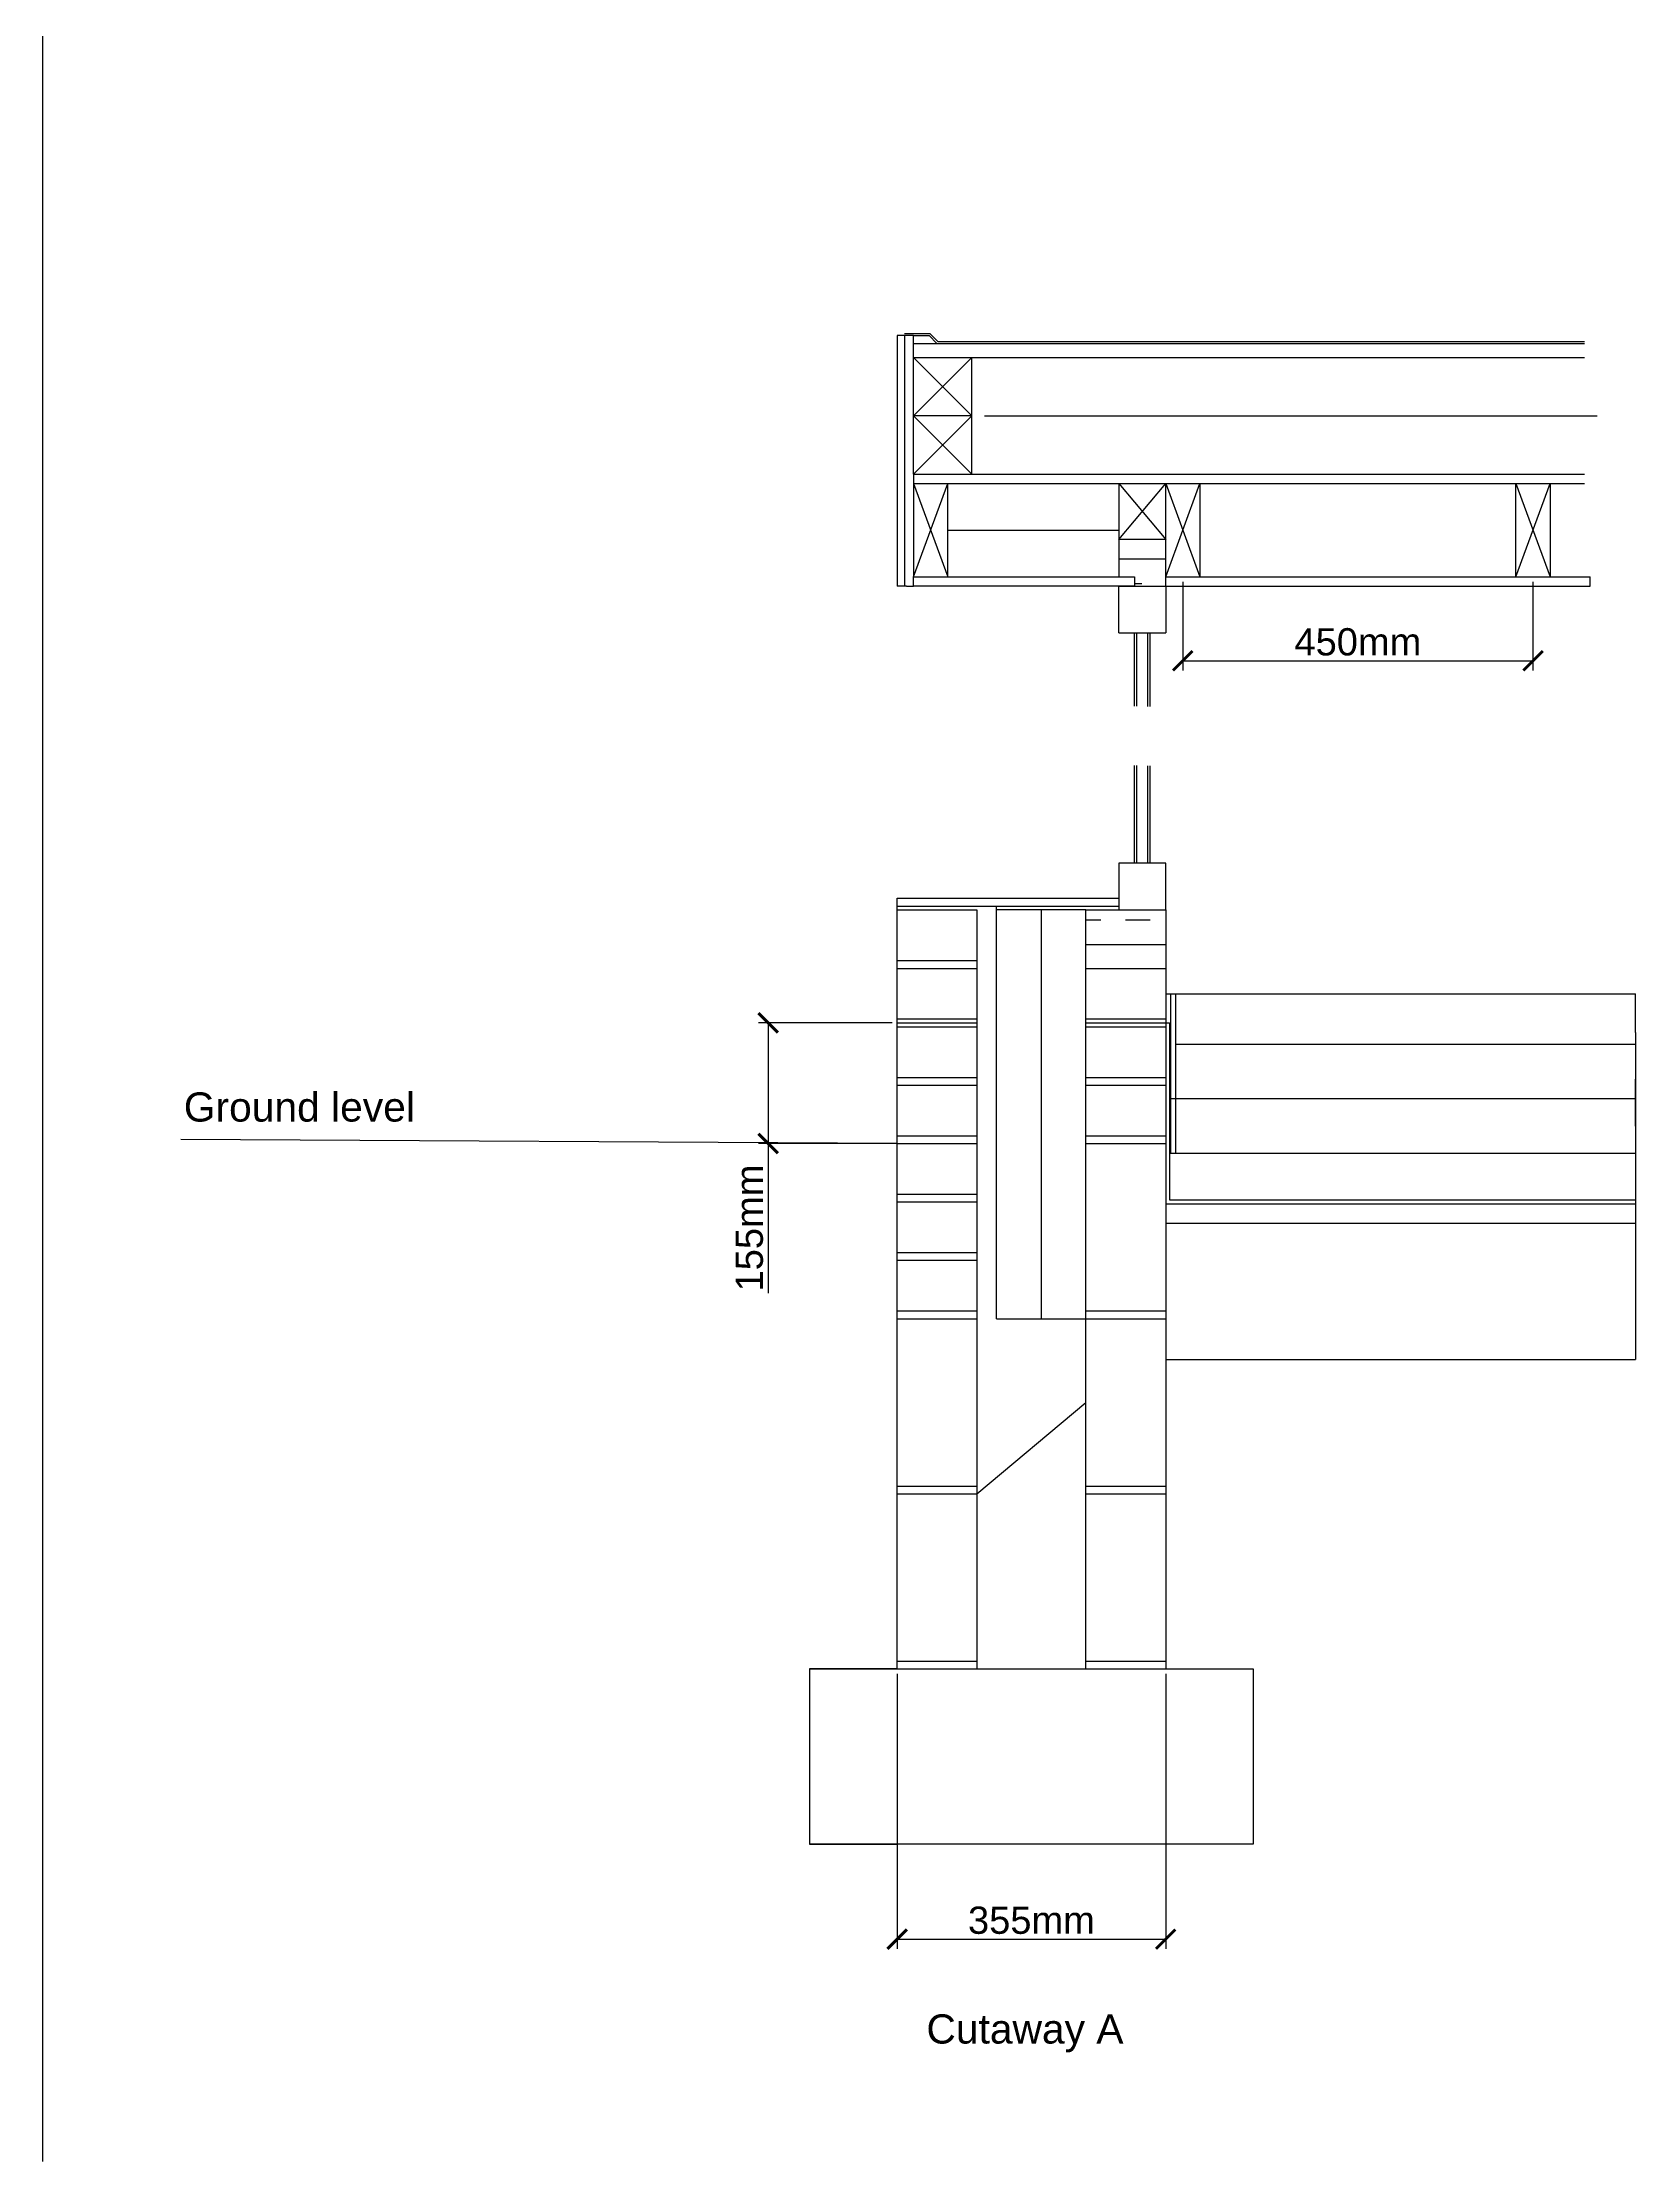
# Model space of a CAD drawing. Header units: millimetres. Extents: x -11841 to 102307, y -68819 to 40378.
# Drawn here: x 50953 to 55047, y -4065 to 1379 of the extents above; entities that cross this region are included whole.
import ezdxf

# ---------------------------------------------------------------- set-up
doc = ezdxf.new("R2010")
doc.units = ezdxf.units.MM
doc.styles.get("Standard").update_dxf_attribs({"font": 'Arial.ttf'})
doc.linetypes.add('BATTING', pattern='A,0.00254,-2.54,[134,ltypeshp.shx,S=2.54,R=0,X=-2.54,Y=0],-5.08,[134,ltypeshp.shx,S=2.54,R=180,X=2.54,Y=0],-2.54', length=10.16254)
doc.dimstyles.new('JRMStyle', dxfattribs={"dimtxt": 3.5, "dimasz": 2.5, "dimexe": 1.25, "dimexo": 0.625, "dimtad": 1, "dimdec": 0, "dimdsep": 46, "dimtxsty": 'Standard', "dimblk": 'ARCHTICK', "dimblk1": 'ARCHTICK', "dimblk2": 'ARCHTICK', "dimcen": 2.5, "dimadec": 0, "dimazin": 0, "dimtfac": 1, "dimtdec": 0, "dimtmove": 0, "dimatfit": 3, "dimldrblk": 'ARCHTICK', "dimfxl": 1, "dimarcsym": 0})

# ---------------------------------------------------------------- blocks, each defined once
blk = doc.blocks.new('_ArchTick')
at = {"color": 0, "linetype": 'ByBlock', "const_width": 0.15}
blk.add_lwpolyline([(-0.5, -0.5), (0.5, 0.5)], dxfattribs=at)
blk = doc.blocks.new('*D46')
at = {"color": 0, "lineweight": -2, "transparency": 16777216}
for p, q in [((53149.57428700448, -2812.337768972697), (53149.57428700448, -3519.010634656318)), ((53839.57428700448, -2812.337768972697), (53839.57428700448, -3519.010634656318)), ((53149.57428700448, -3494.010634656318), (53839.57428700448, -3494.010634656318))]:
    blk.add_line(p, q, dxfattribs=at)
at = {"layer": 'Defpoints', "color": 0, "transparency": 16777216}
for p in [(53149.57428700448, -2799.837768972697), (53839.57428700448, -2799.837768972697), (53839.57428700448, -3494.010634656318)]:
    blk.add_point(p, dxfattribs=at)
at = {"color": 0, "lineweight": -2, "transparency": 16777216, "xscale": 50, "yscale": 50, "zscale": 50, "rotation": 180}
blk.add_blockref('_ArchTick', (53149.57428700448, -3494.010634656318), dxfattribs=at)
at = {"color": 0, "lineweight": -2, "transparency": 16777216, "xscale": 50, "yscale": 50, "zscale": 50}
blk.add_blockref('_ArchTick', (53839.57428700448, -3494.010634656318), dxfattribs=at)
at = {"color": 0, "transparency": 16777216, "insert": (53494.57428700448, -3445.746651027395), "char_height": 70, "attachment_point": 5}
blk.add_mtext('355mm', dxfattribs=at)
blk = doc.blocks.new('*D47')
at = {"color": 0, "lineweight": -2, "transparency": 16777216}
for p, q in [((53883.57428700448, -6.583313009081621), (53883.57428700448, -234.5324321208957)), ((54783.57428700448, -6.583313009081621), (54783.57428700448, -234.5324321208957)), ((53883.57428700448, -209.5324321208957), (54783.57428700448, -209.5324321208957))]:
    blk.add_line(p, q, dxfattribs=at)
at = {"layer": 'Defpoints', "color": 0, "transparency": 16777216}
for p in [(53883.57428700448, 5.916686990918379), (54783.57428700448, 5.916686990918379), (54783.57428700448, -209.5324321208957)]:
    blk.add_point(p, dxfattribs=at)
at = {"color": 0, "lineweight": -2, "transparency": 16777216, "xscale": 50, "yscale": 50, "zscale": 50, "rotation": 180}
blk.add_blockref('_ArchTick', (53883.57428700448, -209.5324321208957), dxfattribs=at)
at = {"color": 0, "lineweight": -2, "transparency": 16777216, "xscale": 50, "yscale": 50, "zscale": 50}
blk.add_blockref('_ArchTick', (54783.57428700448, -209.5324321208957), dxfattribs=at)
at = {"color": 0, "transparency": 16777216, "insert": (54333.57428700448, -161.2923229803773), "char_height": 70, "attachment_point": 5}
blk.add_mtext('450mm', dxfattribs=at)
blk = doc.blocks.new('*D122')
at = {"color": 0, "lineweight": -2, "ltscale": 0.58, "transparency": 16777216}
for p, q in [((53137.07428700448, -1139.837768972699), (52793.19442533597, -1139.837768972699)), ((52818.19442533597, -1139.837768972699), (52818.19442533597, -1449.837768972697)), ((53137.07428700448, -1449.837768972697), (52793.19442533597, -1449.837768972697)), ((52818.19442533597, -1449.837768972697), (52818.19442533597, -1833.964644825357))]:
    blk.add_line(p, q, dxfattribs=at)
at = {"layer": 'Defpoints', "color": 0, "ltscale": 0.58, "transparency": 16777216}
for p in [(53149.57428700448, -1139.837768972699), (52818.19442533597, -1449.837768972697), (53149.57428700448, -1449.837768972697)]:
    blk.add_point(p, dxfattribs=at)
at = {"color": 0, "lineweight": -2, "ltscale": 0.58, "transparency": 16777216, "xscale": 50, "yscale": 50, "zscale": 50}
for p, rotation in [((52818.19442533597, -1139.837768972699), 90), ((52818.19442533597, -1449.837768972697), 270)]:
    blk.add_blockref('_ArchTick', p, dxfattribs=dict(at, rotation=rotation))
at = {"color": 0, "ltscale": 0.58, "transparency": 16777216, "insert": (52769.95431619545, -1666.901206899018), "char_height": 70, "attachment_point": 5, "rotation": 90}
blk.add_mtext('155mm', dxfattribs=at)

msp = doc.modelspace()

# ---------------------------------------------------------------- hatches: boundary and pattern name
h = msp.add_hatch()
h.set_pattern_fill('INSUL', scale=20)
h.set_pattern_definition([(0, (-4070.231923153042, 2719.415491208334), (0, 190.5), []), (0, (-4070.231923153042, 2782.915491208334), (0, 190.5), [63.5, -63.5]), (0, (-4070.231923153042, 2846.415491208334), (0, 190.5), [63.5, -63.5])])
h.paths.add_polyline_path([(53839.57428700448, 101.9166869909184), (53719.57428700448, 101.9166869909184), (53719.57428700448, 5.916686990918379), (53759.57428700448, 5.916686990918379), (53759.57428700448, -18.08331300908162), (53839.57428700448, -18.08331300908162), (53839.57428700448, 1.916686990918379)])
h = msp.add_hatch()
h.set_pattern_fill('INSUL', scale=20)
h.set_pattern_definition([(0, (-77581.5080086019, -7225.50233238683), (0, 190.5), []), (0, (-77581.5080086019, -7162.00233238683), (0, 190.5), [63.5, -63.5]), (0, (-77581.5080086019, -7098.50233238683), (0, 190.5), [63.5, -63.5])])
h.paths.add_polyline_path([(53839.57428700448, -849.837768972697), (53634.57428700448, -849.837768972697), (53634.57428700448, -979.837768972697), (53634.57428700448, -999.837768972697), (53839.57428700448, -999.837768972697), (53839.57428700448, -979.837768972697)])

# ---------------------------------------------------------------- linework, layer by layer
at = {"ltscale": 0.58}
for p, q in [((50952.69540708969, 6823.92037969888), (50952.69540708968, -4065.483477621841)), ((53864.57428700448, -1064.837768972696), (53864.57428700448, -1474.837768972697)), ((55047.3639130033, -1404.837768972697), (55047.3639130033, -1284.837768972697)), ((53149.57428700448, -1449.837768972697), (51308.52937707389, -1439.837768972697)), ((53404.57428700447, -1899.837768972697), (53634.57428700448, -1899.837768972697)), ((53354.57428700448, -2349.837768972697), (53634.57428700448, -2114.837768972697)), ((53149.57428700448, -2799.837768972697), (52924.57428700448, -2799.837768972697)), ((52924.57428700448, -2799.837768972697), (52924.57428700448, -3249.837768972697)), ((52924.57428700448, -3249.837768972697), (53149.57428700448, -3249.837768972697))]:
    msp.add_line(p, q, dxfattribs=at)
for p, q in [((53168.57428700448, 625.9166869909184), (53149.57428700449, 625.9166869909184)), ((53149.57428700448, 625.9166869909184), (53149.57428700449, -18.08331300908162)), ((53168.57428700448, 630.9166869909184), (53233.64535481635, 630.9166869909184)), ((53191.57428700449, 625.9166869909184), (53168.57428700448, 625.9166869909184)), ((53168.57428700447, 625.9166869909184), (53168.57428700448, -18.08331300908162)), ((53191.57428700448, 605.9166869909184), (53191.57428700449, 625.9166869909184)), ((53191.57428700449, 625.9166869909184), (53231.57428700449, 625.9166869909184)), ((53191.57428700448, 569.9166869909184), (53191.57428700448, 605.9166869909184)), ((53191.57428700447, 605.9166869909184), (54916.32171281381, 605.9166869909184)), ((53231.57428700449, 625.9166869909184), (53251.57428700449, 605.9166869909184)), ((53233.64535481636, 630.9166869909184), (53253.64535481635, 610.9166869909184)), ((53253.64535481634, 610.9166869909184), (54916.32171281381, 610.9166869909184)), ((53191.57428700448, 569.9166869909184), (54525.04852382257, 569.9166869909184)), ((53191.57428700447, 389.9166869909184), (53191.57428700447, 569.9166869909184)), ((53191.57428700447, 419.9166869909184), (53341.57428700447, 569.9166869909182)), ((53341.57428700447, 419.9166869909184), (53191.57428700448, 569.9166869909182)), ((53341.57428700447, 269.9166869909184), (53341.57428700447, 569.9166869909184)), ((54525.04852382257, 569.9166869909184), (54916.3217128138, 569.9166869909184)), ((53341.57428700447, 419.9166869909184), (53191.57428700447, 419.9166869909184)), ((53341.57428700447, 419.9166869909184), (53191.57428700447, 269.9166869909182)), ((53341.57428700447, 269.9166869909184), (53191.57428700447, 419.9166869909182)), ((53191.57428700447, 269.9166869909184), (53191.57428700447, 389.9166869909184)), ((53191.57428700447, 269.9166869909184), (54525.04852382257, 269.9166869909188)), ((53191.57428700447, 269.9166869909184), (53191.57428700448, 245.9166869909185)), ((53191.57428700448, 245.9166869909185), (54916.3217128138, 245.9166869909184)), ((53191.57428700448, 245.9166869909185), (53191.57428700448, 245.9166869909185)), ((53191.57428700448, 245.9166869909185), (53191.57428700448, 5.916686990918379)), ((53191.57428700448, 245.9166869909185), (53279.57428700448, 5.916686990918379)), ((53191.57428700448, 5.916686990918379), (53279.57428700448, 245.9166869909182)), ((53279.57428700448, 5.916686990918379), (53279.57428700448, 245.9166869909184)), ((53719.57428700448, 245.9166869909184), (53719.57428700448, 101.9166869909184)), ((53719.57428700448, 245.9166869909184), (53839.57428700448, 101.9166869909182)), ((53719.57428700448, 101.9166869909184), (53839.57428700448, 245.9166869909182)), ((53839.57428700448, 5.916686990918379), (53839.57428700448, 245.9166869909184)), ((53839.57428700448, 245.9166869909184), (53927.57428700449, 5.916686990918151)), ((53839.57428700448, 5.916686990918379), (53927.57428700449, 245.9166869909182)), ((53927.57428700449, 245.9166869909184), (53927.57428700449, 5.916686990918379)), ((54525.04852382257, 269.9166869909188), (54916.3217128138, 269.9166869909189)), ((54739.57428700448, 5.916686990918379), (54739.57428700448, 245.9166869909184)), ((54739.57428700448, 245.9166869909184), (54827.57428700449, 5.916686990918151)), ((54739.57428700448, 5.916686990918379), (54827.57428700449, 245.9166869909182)), ((54827.57428700449, 245.9166869909184), (54827.57428700449, 5.916686990918379)), ((53839.57428700448, 101.9166869909184), (53719.57428700448, 101.9166869909184)), ((53719.57428700448, 101.9166869909184), (53719.57428700448, 5.916686990918379)), ((53191.57428700448, -18.08331300908162), (53191.57428700448, 5.916686990918379)), ((53191.57428700448, 5.916686990918379), (53279.57428700448, 5.916686990918379)), ((53279.57428700448, 5.916686990918379), (53759.57428700448, 5.916686990918379)), ((53759.57428700448, 5.916686990918379), (53759.57428700448, -18.08331300908162)), ((53839.57428700448, -18.08331300908162), (53839.57428700448, 5.916686990917924)), ((53839.57428700448, 5.916686990918379), (54911.034573399, 5.916686990918379)), ((53839.57428700448, 5.916686990918379), (53927.57428700449, 5.916686990918379)), ((54739.57428700448, 5.916686990918379), (54827.57428700449, 5.916686990918379)), ((54911.034573399, 5.916686990918379), (54930.45761554863, 5.916686990918379)), ((54930.45761554863, -18.08331300908162), (54930.45761554863, 5.916686990918379)), ((53173.57428700449, -18.08331300908162), (53149.57428700449, -18.08331300908162)), ((53173.57428700449, -18.08331300908162), (53191.57428700448, -18.08331300908162)), ((53759.57428700448, -18.08331300908162), (53191.57428700448, -18.08331300908162)), ((53719.57428700448, -138.0833130090816), (53719.57428700448, -18.08331300908162)), ((53719.57428700448, -18.08331300908162), (53839.57428700448, -18.08331300908162)), ((53839.57428700448, -18.08331300908162), (53839.57428700448, -138.0833130090816)), ((53839.57428700448, -18.08331300908162), (54930.45761554863, -18.08331300908162)), ((53719.57428700448, -138.0833130090816), (53839.57428700448, -138.0833130090816)), ((53759.57428700448, -325.9157442808121), (53759.57428700448, -138.0833130090816)), ((53765.57428700448, -325.9157442808121), (53765.57428700448, -138.0833130090816)), ((53793.57428700448, -327.0077208699279), (53793.57428700448, -138.0833130090816)), ((53799.57428700448, -327.0077208699279), (53799.57428700448, -138.0833130090816)), ((53759.57428700448, -729.837768972697), (53759.57428700448, -479.0086805494268)), ((53765.57428700448, -729.837768972697), (53765.57428700448, -479.0086805494268)), ((53793.57428700448, -729.837768972697), (53793.57428700448, -479.6732735189491)), ((53799.57428700448, -729.837768972697), (53799.57428700448, -479.6732735189491)), ((53839.57428700448, -729.837768972697), (53719.57428700448, -729.837768972697)), ((53719.57428700448, -729.837768972697), (53719.57428700448, -849.837768972697)), ((53839.57428700448, -849.837768972697), (53839.57428700448, -729.837768972697)), ((53149.57428700448, -839.837768972697), (53149.57428700448, -819.837768972697)), ((53149.57428700447, -819.837768972697), (53719.57428700448, -819.837768972697)), ((53149.57428700448, -849.837768972697), (53149.57428700448, -839.837768972697)), ((53149.57428700447, -839.837768972697), (53719.57428700448, -839.837768972697)), ((53149.57428700448, -979.837768972697), (53149.57428700448, -849.837768972697)), ((53149.57428700448, -849.837768972697), (53354.57428700448, -849.837768972697)), ((53354.57428700448, -849.837768972697), (53354.57428700448, -979.837768972697)), ((53404.57428700447, -1899.837768972697), (53404.57428700448, -839.837768972697)), ((53634.57428700448, -979.837768972697), (53634.57428700448, -849.837768972697)), ((53634.57428700448, -849.837768972697), (53839.57428700448, -849.837768972697)), ((53719.57428700448, -849.837768972697), (53839.57428700448, -849.837768972697)), ((53839.57428700448, -849.837768972697), (53839.57428700448, -979.837768972697)), ((53149.57428700448, -999.837768972697), (53149.57428700448, -979.837768972697)), ((53149.57428700448, -979.837768972697), (53354.57428700448, -979.837768972697)), ((53354.57428700448, -979.837768972697), (53354.57428700448, -999.837768972697)), ((53634.57428700448, -999.837768972697), (53634.57428700448, -979.837768972697)), ((53839.57428700448, -979.837768972697), (53839.57428700448, -999.837768972697)), ((53149.57428700448, -1129.837768972697), (53149.57428700448, -999.837768972697)), ((53149.57428700448, -999.837768972697), (53354.57428700448, -999.837768972697)), ((53354.57428700448, -999.837768972697), (53354.57428700448, -1129.837768972697)), ((53634.57428700448, -1429.837768972697), (53634.57428700448, -999.837768972697)), ((53634.57428700448, -999.837768972697), (53839.57428700448, -999.837768972697)), ((53634.57428700448, -1129.837768972697), (53634.57428700448, -999.837768972697)), ((53839.57428700448, -999.837768972697), (53839.57428700448, -1429.837768972697)), ((53839.57428700448, -999.837768972697), (53839.57428700448, -1129.837768972697)), ((53839.57428700448, -1064.837768972696), (55047.3639130033, -1064.837768972696)), ((55047.3639130033, -1164.837768972697), (55047.3639130033, -1064.837768972696)), ((53149.57428700448, -1149.837768972697), (53149.57428700448, -1129.837768972697)), ((53149.57428700448, -1129.837768972697), (53354.57428700448, -1129.837768972697)), ((53149.57428700448, -1139.837768972697), (53354.57428700448, -1139.837768972697)), ((53354.57428700448, -1129.837768972697), (53354.57428700448, -1149.837768972697)), ((53634.57428700448, -1149.837768972697), (53634.57428700448, -1129.837768972697)), ((53634.57428700448, -1129.837768972697), (53839.57428700448, -1129.837768972697)), ((53634.57428700448, -1139.837768972697), (53849.57428700449, -1139.837768972697)), ((53839.57428700448, -1129.837768972697), (53839.57428700448, -1149.837768972697)), ((53849.57428700449, -1139.837768972697), (53849.57428700449, -1594.837768972697)), ((53149.57428700448, -1279.837768972697), (53149.57428700448, -1149.837768972697)), ((53149.57428700448, -1149.837768972697), (53354.57428700448, -1149.837768972697)), ((53354.57428700448, -1149.837768972697), (53354.57428700448, -1279.837768972697)), ((53634.57428700448, -1279.837768972697), (53634.57428700448, -1149.837768972697)), ((53634.57428700448, -1149.837768972697), (53839.57428700448, -1149.837768972697)), ((53839.57428700448, -1149.837768972697), (53839.57428700448, -1279.837768972697)), ((53864.57428700448, -1194.837768972696), (55047.3639130033, -1194.837768972697)), ((55047.3639130033, -1164.837768972697), (55047.3639130033, -1364.837768972697)), ((53149.57428700448, -1299.837768972697), (53149.57428700448, -1279.837768972697)), ((53149.57428700448, -1279.837768972697), (53354.57428700448, -1279.837768972697)), ((53149.57428700448, -1429.837768972697), (53149.57428700448, -1299.837768972697)), ((53149.57428700448, -1299.837768972697), (53354.57428700448, -1299.837768972697)), ((53354.57428700448, -1279.837768972697), (53354.57428700448, -1299.837768972697)), ((53354.57428700448, -1299.837768972697), (53354.57428700448, -1429.837768972697)), ((53634.57428700448, -1299.837768972697), (53634.57428700448, -1279.837768972697)), ((53634.57428700448, -1279.837768972697), (53839.57428700448, -1279.837768972697)), ((53634.57428700448, -1429.837768972697), (53634.57428700448, -1299.837768972697)), ((53634.57428700448, -1299.837768972697), (53839.57428700448, -1299.837768972697)), ((53839.57428700448, -1279.837768972697), (53839.57428700448, -1299.837768972697)), ((53839.57428700448, -1299.837768972697), (53839.57428700448, -1429.837768972697)), ((55047.3639130033, -1364.837768972697), (55047.3639130033, -1594.837768972697)), ((53149.57428700448, -1449.837768972697), (52860.94200772906, -1449.837768972697)), ((53149.57428700448, -1449.837768972697), (53149.57428700448, -1429.837768972697)), ((53149.57428700448, -1429.837768972697), (53354.57428700448, -1429.837768972697)), ((53149.57428700448, -1579.837768972697), (53149.57428700448, -1449.837768972697)), ((53149.57428700448, -1449.837768972697), (53354.57428700448, -1449.837768972697)), ((53354.57428700448, -1429.837768972697), (53354.57428700448, -1449.837768972697)), ((53354.57428700448, -1449.837768972697), (53354.57428700448, -1579.837768972697)), ((53634.57428700448, -1449.837768972697), (53634.57428700448, -1429.837768972697)), ((53634.57428700448, -1429.837768972697), (53839.57428700448, -1429.837768972697)), ((53634.57428700448, -1879.837768972697), (53634.57428700448, -1449.837768972697)), ((53634.57428700448, -1449.837768972697), (53839.57428700448, -1449.837768972697)), ((53839.57428700448, -1429.837768972697), (53839.57428700448, -1449.837768972697)), ((53839.57428700448, -1449.837768972697), (53839.57428700448, -1879.837768972697)), ((53849.57428700449, -1474.837768972697), (55047.3639130033, -1474.837768972697)), ((53149.57428700448, -1599.837768972697), (53149.57428700448, -1579.837768972697)), ((53149.57428700448, -1579.837768972697), (53354.57428700448, -1579.837768972697)), ((53149.57428700448, -1729.837768972697), (53149.57428700448, -1599.837768972697)), ((53149.57428700448, -1599.837768972697), (53354.57428700448, -1599.837768972697)), ((53354.57428700448, -1579.837768972697), (53354.57428700448, -1599.837768972697)), ((53354.57428700448, -1599.837768972697), (53354.57428700448, -1729.837768972697)), ((53839.57428700448, -1604.837768972697), (55047.3639130033, -1604.837768972697)), ((53849.57428700448, -1594.837768972697), (55047.3639130033, -1594.837768972697)), ((55047.3639130033, -1594.837768972697), (55047.3639130033, -1604.837768972697)), ((55047.3639130033, -1604.837768972697), (55047.3639130033, -1654.837768972697)), ((53839.57428700448, -1654.837768972697), (55047.3639130033, -1654.837768972697)), ((55047.3639130033, -1654.837768972697), (55047.3639130033, -2004.837768972697)), ((53149.57428700448, -1749.837768972697), (53149.57428700448, -1729.837768972697)), ((53149.57428700448, -1729.837768972697), (53354.57428700448, -1729.837768972697)), ((53354.57428700448, -1729.837768972697), (53354.57428700448, -1749.837768972697)), ((53149.57428700448, -1879.837768972697), (53149.57428700448, -1749.837768972697)), ((53149.57428700448, -1749.837768972697), (53354.57428700448, -1749.837768972697)), ((53354.57428700448, -1749.837768972697), (53354.57428700448, -1879.837768972697)), ((53149.57428700448, -1899.837768972697), (53149.57428700448, -1879.837768972697)), ((53149.57428700448, -1879.837768972697), (53354.57428700448, -1879.837768972697)), ((53149.57428700448, -2329.837768972697), (53149.57428700448, -1899.837768972697)), ((53149.57428700448, -1899.837768972697), (53354.57428700448, -1899.837768972697)), ((53354.57428700448, -1879.837768972697), (53354.57428700448, -1899.837768972697)), ((53354.57428700448, -1899.837768972697), (53354.57428700448, -2329.837768972697)), ((53634.57428700448, -1899.837768972697), (53634.57428700448, -1879.837768972697)), ((53634.57428700448, -1879.837768972697), (53839.57428700448, -1879.837768972697)), ((53634.57428700448, -2329.837768972697), (53634.57428700448, -1899.837768972697)), ((53634.57428700448, -1899.837768972697), (53839.57428700448, -1899.837768972697)), ((53839.57428700448, -1879.837768972697), (53839.57428700448, -1899.837768972697)), ((53839.57428700448, -1899.837768972697), (53839.57428700448, -2329.837768972697)), ((53839.57428700448, -2004.837768972697), (55047.3639130033, -2004.837768972697)), ((53149.57428700448, -2349.837768972697), (53149.57428700448, -2329.837768972697)), ((53149.57428700448, -2329.837768972697), (53354.57428700448, -2329.837768972697)), ((53354.57428700448, -2329.837768972697), (53354.57428700448, -2349.837768972697)), ((53634.57428700448, -2349.837768972697), (53634.57428700448, -2329.837768972697)), ((53634.57428700448, -2329.837768972697), (53839.57428700448, -2329.837768972697)), ((53839.57428700448, -2329.837768972697), (53839.57428700448, -2349.837768972697)), ((53149.57428700448, -2779.837768972697), (53149.57428700448, -2349.837768972697)), ((53149.57428700448, -2349.837768972697), (53354.57428700448, -2349.837768972697)), ((53354.57428700448, -2349.837768972697), (53354.57428700448, -2779.837768972697)), ((53634.57428700448, -2779.837768972697), (53634.57428700448, -2349.837768972697)), ((53634.57428700448, -2349.837768972697), (53839.57428700448, -2349.837768972697)), ((53839.57428700448, -2349.837768972697), (53839.57428700448, -2779.837768972697)), ((52924.57428700448, -2799.837768972697), (54064.57428700449, -2799.837768972697)), ((53149.57428700448, -2799.837768972697), (53149.57428700448, -2779.837768972697)), ((53149.57428700448, -2779.837768972697), (53354.57428700448, -2779.837768972697)), ((53354.57428700448, -2779.837768972697), (53354.57428700448, -2799.837768972697)), ((53634.57428700448, -2799.837768972697), (53634.57428700448, -2779.837768972697)), ((53634.57428700448, -2779.837768972697), (53839.57428700448, -2779.837768972697)), ((53839.57428700448, -2779.837768972697), (53839.57428700448, -2799.837768972697)), ((54064.57428700448, -2799.837768972697), (54064.57428700448, -3249.837768972697)), ((54064.57428700449, -3249.837768972697), (52924.57428700448, -3249.837768972697))]:
    msp.add_line(p, q)
at = {"linetype": 'BATTING', "ltscale": 0.7}
msp.add_line((53373.947509841, 419.9166869909184), (54948.69493565035, 419.9166869909184), dxfattribs=at)
at = {"linetype": 'BATTING', "ltscale": 0.55}
for p, q in [((53279.57428700448, 125.9166869909184), (53719.57428700448, 125.9166869909184)), ((53519.57428700448, -849.837768972697), (53519.57428700448, -1899.837768972697))]:
    msp.add_line(p, q, dxfattribs=at)
at = {"ltscale": 0.7}
msp.add_line((53634.57428700448, -849.837768972697), (53404.57428700448, -849.837768972697), dxfattribs=at)
at = {"linetype": 'BATTING', "ltscale": 0.05}
msp.add_line((53852.07428700448, -1064.837768972696), (53852.07428700448, -1474.837768972697), dxfattribs=at)
at = {"linetype": 'BATTING', "ltscale": 0.65}
msp.add_line((55047.3639130033, -1334.837768972697), (53849.57428700449, -1334.837768972697), dxfattribs=at)

# ---------------------------------------------------------------- texts
at = {"ltscale": 0.58, "insert": (51316.15255696917, -1318.44709899157), "char_height": 75, "attachment_point": 1}
msp.add_mtext_dynamic_manual_height_columns('Ground level', width=912.8992750700127, gutter_width=12.5, heights=[0], dxfattribs=at)
at = {"insert": (53224.68731500057, -3687.189224442184), "char_height": 75, "attachment_point": 1}
msp.add_mtext_dynamic_manual_height_columns('Cutaway A', width=2143.268691897661, gutter_width=12.5, heights=[0], dxfattribs=at)

# ---------------------------------------------------------------- dimensions: what is measured, and where the dimension line sits
for base, p1, p2, text, picture, middle in [((54783.57428700448, -209.5324321208957), (53883.57428700448, 5.916686990918379), (54783.57428700448, 5.916686990918379), '450mm', '*D47', (54333.57428700448, -161.2923229803773)), ((53839.57428700448, -3494.010634656318), (53149.57428700448, -2799.837768972697), (53839.57428700448, -2799.837768972697), '355mm', '*D46', (53494.57428700448, -3445.746651027395))]:
    dim = msp.add_linear_dim(base=base, p1=p1, p2=p2, text=text, dimstyle='JRMStyle', override={"dimpost": 'mm'})
    dim.commit()
    dim.dimension.update_dxf_attribs({"geometry": picture, "text_midpoint": middle})
at = {"ltscale": 0.58}
dim = msp.add_linear_dim(base=(52818.19442533597, -1449.837768972697), p1=(53149.57428700448, -1139.837768972699), p2=(53149.57428700448, -1449.837768972697), angle=90, text='155mm', dimstyle='JRMStyle', override={"dimpost": 'mm'}, dxfattribs=at)
dim.commit()
dim.dimension.update_dxf_attribs({"geometry": '*D122', "text_midpoint": (52769.95431619545, -1666.901206899018)})

doc.saveas('drawing.dxf')
